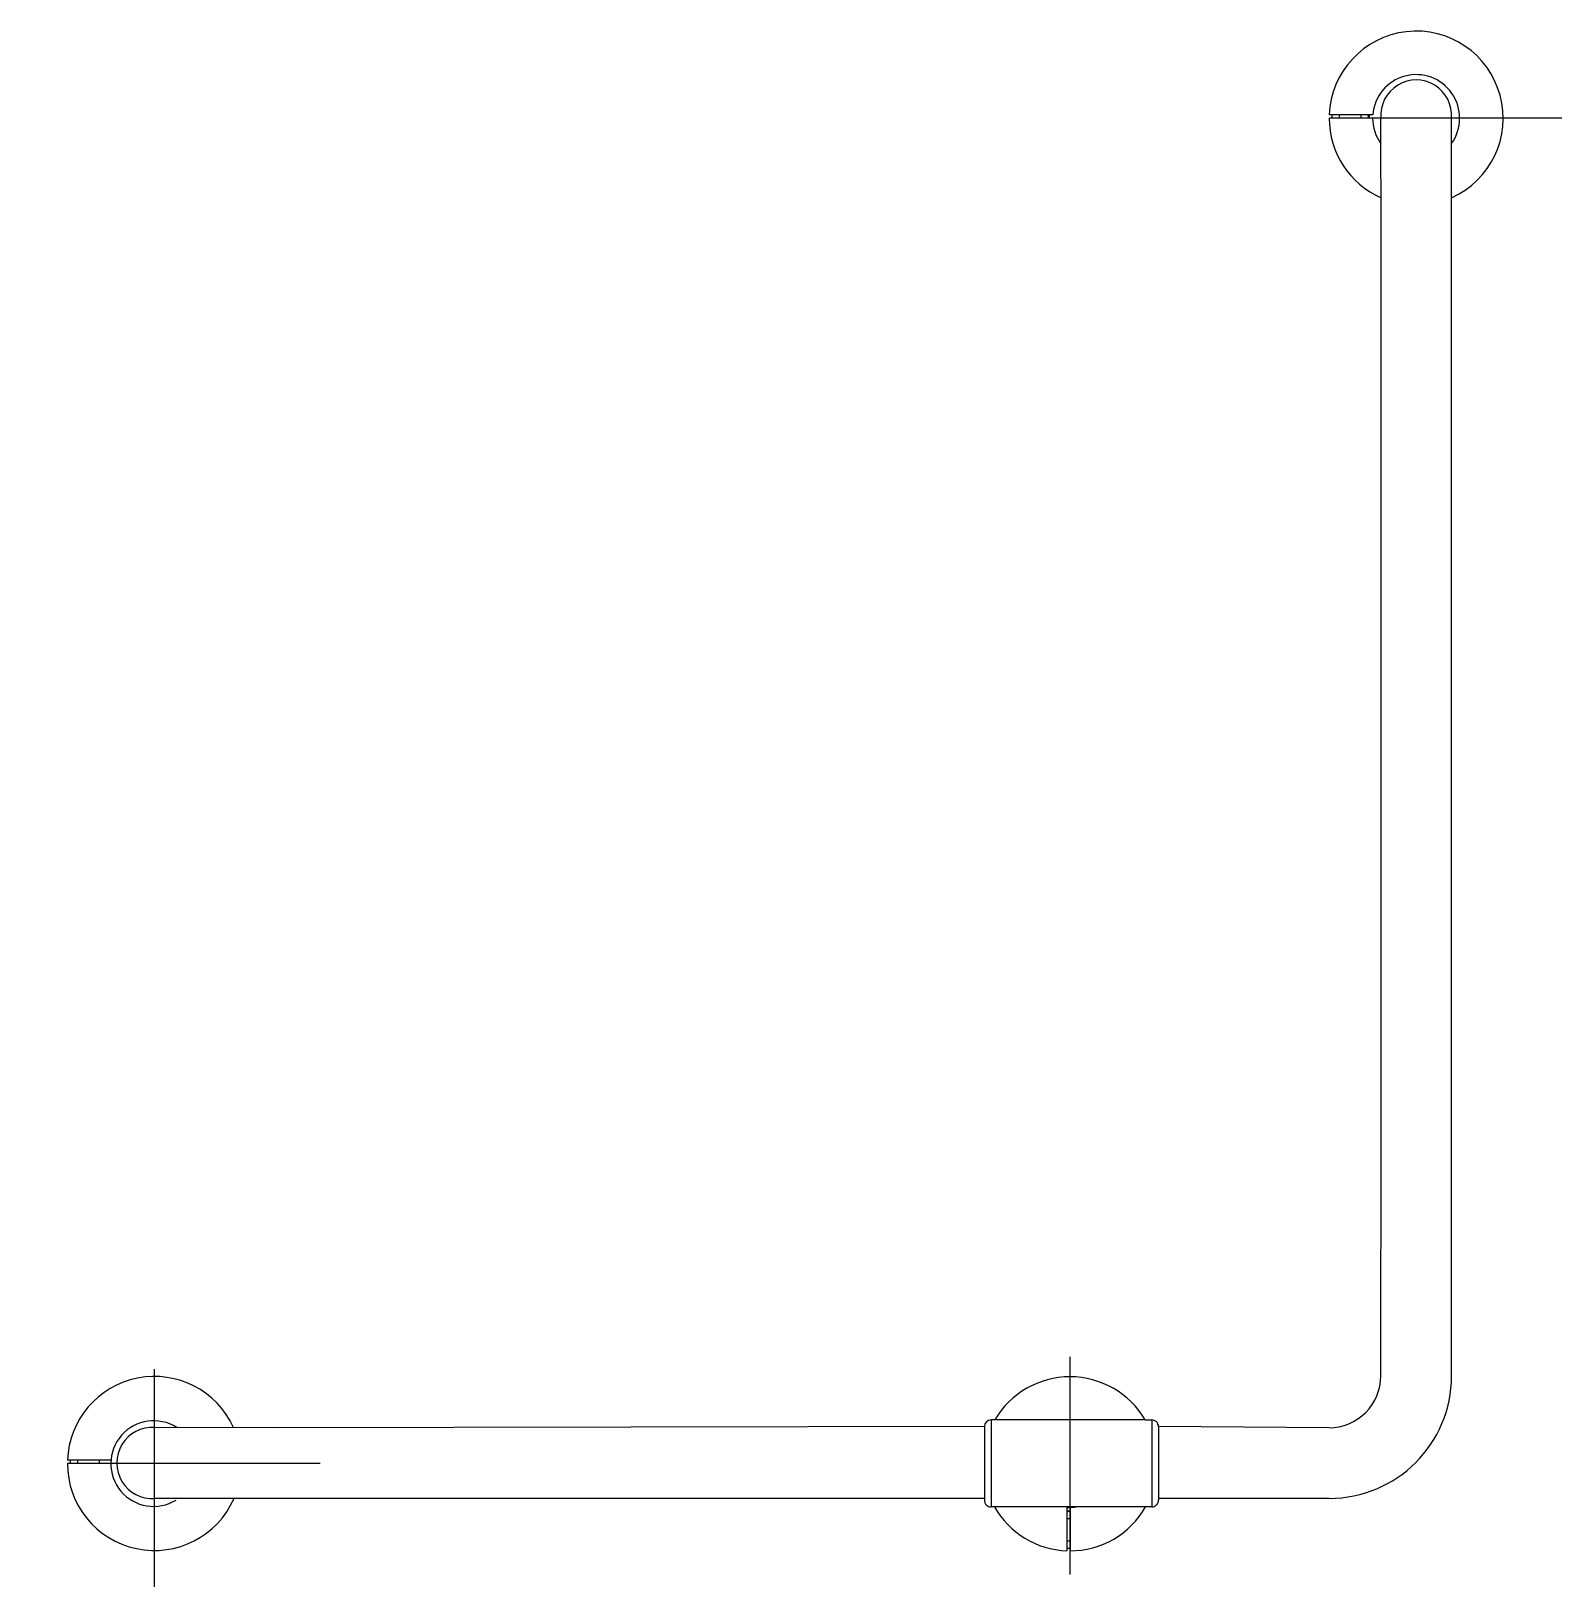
# Model space of a CAD drawing. Extents: x 88.732 to 89.436, y 0.1 to 0.815.
import ezdxf

# ---------------------------------------------------------------- set-up
doc = ezdxf.new("R2010")
doc.units = 0
doc.header["$LTSCALE"] = 0.2
doc.header["$MEASUREMENT"] = 0
doc.linetypes.add('AXES', pattern=[0.54, 0.3, -0.08, 0.08, -0.08])
doc.linetypes.add('CONTINU', pattern=[0])
doc.layers.get('0').update_dxf_attribs({"linetype": 'CONTINUOUS'})
doc.layers.add('DECA_EIXOS', color=5, linetype='AXES')

msp = doc.modelspace()

# ---------------------------------------------------------------- linework, layer by layer
at = {"linetype": 'CONTINU'}
for p, q in [((89.3492, 0.77528), (89.3292, 0.77528)), ((89.34926, 0.77678), (89.32923, 0.77678)), ((89.34397, 0.77678), (89.33048, 0.77678)), ((89.34397, 0.77528), (89.34397, 0.77678)), ((89.35307, 0.71917), (89.35298, 0.77528)), ((89.38538, 0.71917), (89.38546, 0.77528)), ((89.35307, 0.3136), (89.35307, 0.71917)), ((89.38538, 0.3136), (89.38538, 0.71917)), ((89.35297, 0.19716), (89.35307, 0.3136)), ((89.38547, 0.19712), (89.38538, 0.3136)), ((88.84547, 0.17337), (88.78919, 0.17343)), ((89.17072, 0.17395), (88.84547, 0.17337)), ((89.17072, 0.17395), (89.17072, 0.13995)), ((89.24458, 0.17695), (89.17372, 0.17695)), ((89.17372, 0.17695), (89.17372, 0.13695)), ((89.24772, 0.17695), (89.24772, 0.13695)), ((89.32921, 0.17337), (89.25072, 0.17395)), ((89.25072, 0.17385), (89.25072, 0.14005)), ((88.7691, 0.15842), (88.74907, 0.15842)), ((88.76381, 0.15842), (88.75032, 0.15842)), ((88.76381, 0.15692), (88.76381, 0.15842)), ((88.76904, 0.15692), (88.74904, 0.15692)), ((88.84547, 0.14087), (88.78919, 0.14081)), ((89.17072, 0.14087), (88.84547, 0.14087)), ((89.24762, 0.13695), (89.17372, 0.13695)), ((89.20854, 0.13695), (89.20854, 0.11679)), ((89.21004, 0.13677), (89.20854, 0.13626)), ((89.21004, 0.13677), (89.21004, 0.11677)), ((89.32922, 0.14087), (89.25072, 0.14087)), ((89.21004, 0.13154), (89.20854, 0.13154)), ((89.20854, 0.13154), (89.20854, 0.11804))]:
    msp.add_line(p, q, dxfattribs=at)
at = {"linetype": 'CONTINUOUS'}
msp.add_line((89.24458, 0.17695), (89.24762, 0.17695), dxfattribs=at)
at = {"linetype": 'CONTINU'}
for centre, radius, start, end in [((89.3692, 0.77528), 0.04, 293.90098, 177.85095), ((89.3692, 0.77528), 0.02, 324.30718, 175.69875), ((89.3692, 0.77528), 0.04, 180, 246.17001), ((89.3692, 0.77528), 0.03875, 177.78152, 180.00008), ((89.3692, 0.77528), 0.03535, 177.56797, 180), ((89.34272, 0.77528), 0.0046, 359.99968, 19.03133), ((89.36901, 0.76992), 0.02234, 162.09588, 166.09678), ((89.3692, 0.77528), 0.02, 180, 215.91423), ((88.78904, 0.15692), 0.04, 24.37736, 177.85085), ((89.21004, 0.15677), 0.04, 30.29981, 149.70019), ((89.32922, 0.19712), 0.02375, 269.97904, 0.08643), ((89.32922, 0.19712), 0.05625, 270, 0), ((88.78873, 0.15687), 0.01969, 57.29251, 301.52838), ((89.17372, 0.17395), 0.003, 90, 180), ((88.78904, 0.15692), 0.03875, 177.78143, 180), ((88.78904, 0.15692), 0.03535, 177.56792, 180), ((88.78904, 0.15692), 0.04, 180, 336.30952), ((89.17372, 0.13995), 0.003, 180, 270.00005), ((89.21004, 0.15677), 0.04, 209.70099, 267.85092), ((89.21004, 0.15677), 0.04, 270.00002, 330.2991), ((89.21004, 0.15677), 0.02, 270.00002, 277.83508), ((89.24762, 0.14005), 0.0031, 269.99997, 0.00001), ((89.21541, 0.15658), 0.02234, 252.09679, 256.09749), ((89.21004, 0.13029), 0.0046, 90.00016, 109.03164), ((89.21004, 0.15677), 0.03535, 267.56804, 270.00002), ((89.21004, 0.15677), 0.03875, 267.78157, 270.00009)]:
    msp.add_arc(centre, radius, start, end, dxfattribs=at)
at = {"linetype": 'CONTINUOUS'}
for centre, radius, start, end in [((89.36922, 0.77653), 0.01629, 355.62997, 184.37003), ((88.7881, 0.15712), 0.01635, 86.16455, 273.83541), ((89.24762, 0.17385), 0.0031, 0.00001, 90.00124)]:
    msp.add_arc(centre, radius, start, end, dxfattribs=at)
at = {"layer": 'DECA_EIXOS'}
for p, q in [((89.43621, 0.77528), (89.29613, 0.77528)), ((88.78904, 0.10019), (88.78904, 0.21948)), ((89.21004, 0.10596), (89.21004, 0.22146)), ((88.86528, 0.15692), (88.73236, 0.15692))]:
    msp.add_line(p, q, dxfattribs=at)

doc.saveas('drawing.dxf')
